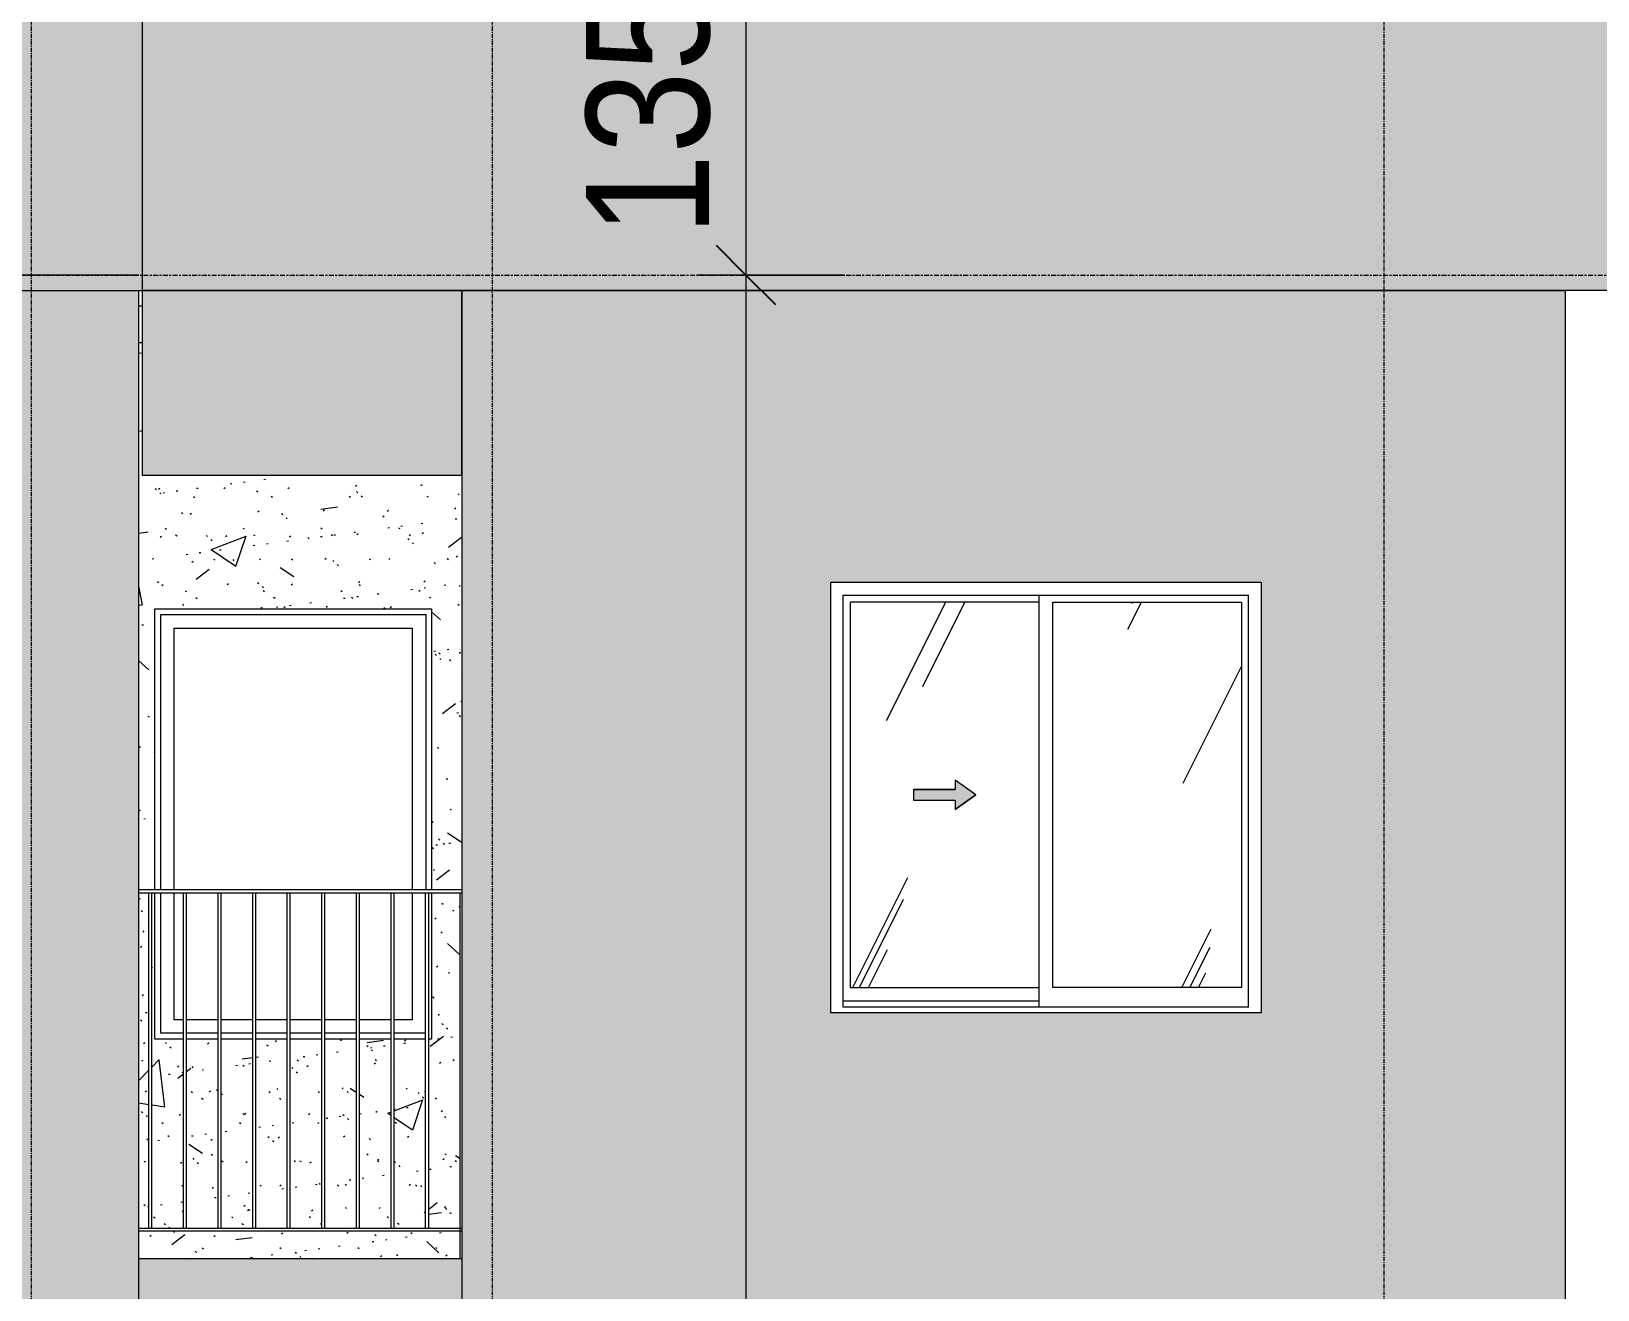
# Model space of a CAD drawing. Header units: millimetres. Extents: x -134153 to 99383, y -5233 to 35400.
# Drawn here: x 5959 to 11054, y 26100 to 30193 of the extents above; entities that cross this region are included whole.
import ezdxf

# ---------------------------------------------------------------- set-up
doc = ezdxf.new("R2010")
doc.units = ezdxf.units.MM
for name, pattern in [('1 NÉT CALL OUT', [6, 3, -3]), ('Centre', [31.75, 6.35, -4.7625, 15.875, -4.7625]), ('Grid Line', [22.225, 12.7, -3.175, 3.175, -3.175])]:
    doc.linetypes.add(name, pattern=pattern)
for name, color, linetype, lineweight in [('0-2', 250, 'Continuous', 5), ('A-ANNO-DIMS', 211, 'Continuous', 9), ('A-ANNO-DIMS-160', 211, 'Continuous', 9), ('A-DETL-GENF', 92, 'Continuous', 9), ('A-DETL-GENF-1', 92, '1 NÉT CALL OUT', 9), ('A-FLOR-HRAL-1', 253, 'Continuous', 9), ('A-FLOR-LEVL-2', 51, 'Centre', 9), ('A-GLAZ', 151, 'Continuous', 9), ('A-GLAZ-1', 253, 'Continuous', 9), ('A-GLAZ-2', 7, 'Continuous', 9), ('A-GLAZ-3', 7, '1 NÉT CALL OUT', 9), ('A-WALL', 113, 'Continuous', 9), ('A-WALL-PATT-1', 9, 'Continuous', 9), ('A-WALL-PATT-2', 111, 'Continuous', 5), ('I-WALL', 2, 'Continuous', 9), ('I-WALL-1', 7, 'Continuous', 9), ('S-GRID-1', 1, 'Grid Line', 9)]:
    doc.layers.add(name, color=color, linetype=linetype, lineweight=lineweight)
doc.styles.add('UTM Avo', font='UTM Avo.ttf', dxfattribs={"width": 0.9, "height": 400})
doc.dimstyles.new('1_Dim_chi_tiet_2_5', dxfattribs={"dimscale": 304.8, "dimtxt": 399.720379, "dimasz": 0.629921, "dimexe": 0.524934, "dimexo": 0.0625, "dimgap": 0.052493, "dimtad": 1, "dimdec": 0, "dimrnd": 5, "dimzin": 0, "dimdsep": 46, "dimtxsty": 'UTM Avo', "dimblk1": 'OBLIQUE', "dimblk2": 'OBLIQUE', "dimsah": 1, "dimcen": 0.09, "dimdle": 0.524934, "dimazin": 0, "dimtfac": 1, "dimtdec": 4, "dimtix": 1, "dimtmove": 0, "dimatfit": 3, "dimfxl": 1.049869, "dimfxlon": 1, "dimtvp": 1, "dimtolj": 1, "dimtzin": 0, "dimarcsym": 2})
pattern_1 = [(63.435, (84482.24, 111.3), (-0.002, 1625.6), [567.96, -3066.99]), (63.435, (82856.64, 111.3), (-0.002, 1625.6), [567.96, -3066.99]), (63.435, (85260.4, 425.35), (-0.002, 1625.6), [567.96, -3066.99]), (63.435, (83634.8, 425.35), (-0.002, 1625.6), [567.96, -3066.99]), (63.435, (85142.64, 314.5), (-0.002, 1625.6), [567.96, -3066.99]), (63.435, (83517.04, 314.5), (-0.002, 1625.6), [567.96, -3066.99]), (63.435, (85022.6, 949.4), (-0.002, 1625.6), [276.055, -3358.896]), (63.435, (83397, 949.4), (-0.002, 1625.6), [276.055, -3358.896]), (63.435, (84944.06, 851.15), (-0.002, 1625.6), [567.96, -3066.99]), (63.435, (83318.46, 851.15), (-0.002, 1625.6), [567.96, -3066.99]), (63.435, (84957.9, 921.7), (-0.002, 1625.6), [567.96, -3066.99]), (63.435, (83332.3, 921.7), (-0.002, 1625.6), [567.96, -3066.99]), (63.435, (84302.1, 612.2), (-0.002, 1625.6), [567.96, -3066.99]), (63.435, (82676.5, 612.2), (-0.002, 1625.6), [567.96, -3066.99]), (63.435, (84315.9, 695.35), (-0.002, 1625.6), [567.96, -3066.99]), (63.435, (82690.3, 695.35), (-0.002, 1625.6), [567.96, -3066.99]), (63.435, (84319.65, 755.3), (-0.002, 1625.6), [567.96, -3066.99]), (63.435, (82694.05, 755.3), (-0.002, 1625.6), [567.96, -3066.99])]

# ---------------------------------------------------------------- blocks, each defined once
blk = doc.blocks.new('M_Fixed - 900 x 1400-901190-TKCS_MẶT ĐỨNG HƯỚNG NAM')
at = {"layer": 'A-GLAZ-2'}
for p, q in [((61273.6, 7000), (61273.6, 7896)), ((61273.6, 7896), (62135.6, 7896)), ((61317.6, 7000), (61317.6, 7852)), ((61317.6, 7852), (62091.6, 7852)), ((62091.6, 7852), (62091.6, 7000)), ((62135.6, 7896), (62135.6, 7000)), ((61273.6, 6534), (61273.6, 6990)), ((61317.6, 6578), (61317.6, 6990)), ((62091.6, 6990), (62091.6, 6578)), ((61347.6, 6578), (61317.6, 6578)), ((61460.1, 6578), (61357.6, 6578)), ((61572.6, 6578), (61470.1, 6578)), ((61685.1, 6578), (61582.6, 6578)), ((61797.6, 6578), (61695.1, 6578)), ((61910.1, 6578), (61807.6, 6578)), ((62022.6, 6578), (61920.1, 6578)), ((62091.6, 6578), (62032.6, 6578)), ((61347.6, 6534), (61273.6, 6534)), ((61460.1, 6534), (61357.6, 6534)), ((61572.6, 6534), (61470.1, 6534)), ((61685.1, 6534), (61582.6, 6534)), ((61797.6, 6534), (61695.1, 6534)), ((61910.1, 6534), (61807.6, 6534)), ((62022.6, 6534), (61920.1, 6534)), ((62135.1, 6534), (62032.6, 6534))]:
    blk.add_line(p, q, dxfattribs=at)
blk = doc.blocks.new('Railing - 10mm-901206-TKCS_MẶT ĐỨNG HƯỚNG NAM')
at = {"layer": 'A-FLOR-HRAL-1'}
for p, q in [((106960.064287, 5900), (106960.064287, 6990)), ((106970.064287, 5900), (106970.064287, 6990))]:
    blk.add_line(p, q, dxfattribs=at)
blk = doc.blocks.new('Railing - 50 x 10mm-V265-TKCS_MẶT ĐỨNG HƯỚNG NAM')
at = {"layer": 'A-FLOR-HRAL-1'}
for p in [(98652.564287, 6990), (98657.564287, 5800)]:
    blk.add_line(p, (98657.564287, 6990), dxfattribs=at)
blk = doc.blocks.new('Railing - Railing-V356-TKCS_MẶT ĐỨNG HƯỚNG NAM')
at = {"layer": 'A-FLOR-HRAL-1'}
for p, q in [((44802.6, 26300), (45852.6, 26300)), ((45852.6, 26290), (44802.6, 26290))]:
    blk.add_line(p, q, dxfattribs=at)
at = {"extrusion": (0, 0, -1), "zscale": -1}
for name, p in [('Railing - 10mm-901206-TKCS_MẶT ĐỨNG HƯỚNG NAM', (-151805.1, 20400)), ('Railing - 10mm-901206-TKCS_MẶT ĐỨNG HƯỚNG NAM', (-151917.6, 20400)), ('Railing - 10mm-901206-TKCS_MẶT ĐỨNG HƯỚNG NAM', (-152030.1, 20400)), ('Railing - 10mm-901206-TKCS_MẶT ĐỨNG HƯỚNG NAM', (-152142.6, 20400)), ('Railing - 10mm-901206-TKCS_MẶT ĐỨNG HƯỚNG NAM', (-152255.1, 20400)), ('Railing - 10mm-901206-TKCS_MẶT ĐỨNG HƯỚNG NAM', (-152367.6, 20400)), ('Railing - 10mm-901206-TKCS_MẶT ĐỨNG HƯỚNG NAM', (-152480.1, 20400)), ('Railing - 10mm-901206-TKCS_MẶT ĐỨNG HƯỚNG NAM', (-152592.6, 20400)), ('Railing - 10mm-901206-TKCS_MẶT ĐỨNG HƯỚNG NAM', (-152705.1, 20400)), ('Railing - 50 x 10mm-V265-TKCS_MẶT ĐỨNG HƯỚNG NAM', (-144505.1, 20400))]:
    blk.add_blockref(name, p, dxfattribs=at)
blk = doc.blocks.new('Top Rail Type - Top Rail_Internal_-V357-TKCS_MẶT ĐỨNG HƯỚNG NAM')
at = {"layer": 'A-FLOR-HRAL-1'}
for p, q in [((45852.564287, 27400), (44802.564287, 27400)), ((45852.564287, 27390), (44802.564287, 27390))]:
    blk.add_line(p, q, dxfattribs=at)
blk = doc.blocks.new('NCV_TKTC_TANG 6 - 8_rvt-5-TKCS_MẶT ĐỨNG HƯỚNG NAM')
at = {"layer": 'A-WALL-PATT-1'}
h = blk.add_hatch(dxfattribs=at)
h.set_pattern_fill('FP_31', color=256, style=0, pattern_type=2)
h.set_pattern_definition([(50, (82572.6, 0), (1165.978, -102.01), [121.92, -1341.12]), (355, (82572.6, 0), (-225.554, 1222.763), [97.536, -1072.896]), (100.451, (82669.8, -8.5), (940.433, 1120.746), [103.616, -1139.776]), (46.184, (82572.6, 325.1), (1734.906, -269.074), [182.88, -2011.68]), (96.636, (82717.2, 302.7), (1519.377, 1583.536), [155.424, -1709.665]), (351.184, (82572.6, 325.1), (1519.39, 1583.52), [146.304, -1609.344]), (21, (82735.2, 243.8), (970.332, -654.498), [121.92, -1341.12]), (326, (82735.2, 243.8), (395.533, 1178.804), [97.536, -1072.896]), (71.451, (82816, 189.3), (1365.87, 524.296), [103.616, -1139.776]), (37.5, (82572.62, 0), (19.767, 541.1527), [53.645, -1006.246, 53.645, -1035.507, -1076.96]), (37.5, (82572.62, 0), (19.767, 541.1527), [-2149.043, 53.645, -1023.315]), (7.5, (82572.6, 0), (427.646, 641.156), [53.645, -567.334, 53.645, -981.862, -410.464]), (7.5, (82572.6, 0), (427.646, 641.156), [-1656.486, 53.645, -356.819]), (327.5, (82210.1, 0), (867.782, -36.665), [53.645, -352.755, 53.645, -1214.323, -1682.496]), (327.5, (82210.1, 0), (867.782, -36.665), [-1674.368, 53.645, -1628.851]), (317.5, (82047.56, 0), (948.028, 162.731), [53.645, -474.675, 53.645, -788.416, -1194.816]), (317.5, (82047.56, 0), (948.028, 162.731), [-1370.38, 53.645, -1141.17])])
h.paths.add_polyline_path([(44851.9, 26200), (45847.6, 26200), (45847.6, 26290), (44802.6, 26290), (44802.6, 26200)])
h.paths.add_polyline_path([(45407.6, 26300), (45510.1, 26300), (45510.1, 26915), (45407.6, 26915), (45407.6, 26389.1)])
h.paths.add_polyline_path([(45520.1, 26300), (45622.6, 26300), (45622.6, 26915), (45520.1, 26915), (45520.1, 26389.1)])
h.paths.add_polyline_path([(44978.2, 26300), (45060.1, 26300), (45060.1, 26915), (44957.6, 26915), (44957.6, 26300)])
h.paths.add_polyline_path([(44845.1, 26300), (44947.6, 26300), (44947.6, 26915), (44854.6, 26915), (44854.6, 27390), (44845.1, 27390), (44845.1, 26389.1)])
h.paths.add_polyline_path([(45397.6, 26300), (45397.6, 26915), (45295.1, 26915), (45295.1, 26300)])
h.paths.add_polyline_path([(45285.1, 26300), (45285.1, 26915), (45182.6, 26915), (45182.6, 26300)])
h.paths.add_polyline_path([(45632.6, 26300), (45735.1, 26300), (45735.1, 26915), (45632.6, 26915), (45632.6, 26389.1)])
h.paths.add_polyline_path([(45172.6, 26300), (45172.6, 26915), (45070.1, 26915), (45070.1, 26300)])
h.paths.add_polyline_path([(44802.6, 26300), (44835.1, 26300), (44835.1, 27390), (44802.6, 27390), (44802.6, 26389.1)])
h.paths.add_polyline_path([(45745.1, 26300), (45847.6, 26300), (45847.6, 27390), (45754.6, 27390), (45754.6, 26915), (45745.1, 26915), (45745.1, 26389.1)])
h.paths.add_polyline_path([(44802.6, 27400), (44854.6, 27400), (44854.6, 28315), (45754.6, 28315), (45754.6, 27400), (45852.6, 27400), (45852.6, 28749.3), (44812.6, 28749.3), (44812.6, 29180), (44802.6, 29180), (44802.6, 27493.3)])
h = blk.add_hatch(dxfattribs=at)
h.set_pattern_fill('FP_32', color=256, style=0, pattern_type=2)
h.set_pattern_definition([(37.5, (82572.62, 0), (-5.1206, 156.61216), [5.364, -118.181, 5.364, -132.812, -132.08]), (37.5, (82572.62, 0), (-5.1206, 156.61216), [-261.722, 5.364, -126.716]), (7.5, (82572.62, 0), (143.847, 229.3842), [5.364, -61.285, 5.364, -105.989, -42.672]), (7.5, (82572.62, 0), (143.847, 229.3842), [-178.003, 5.364, -37.308]), (327.5, (82472.65, 0), (253.11758, 0.46008), [5.364, -35.276, 5.364, -140.94, -191.008]), (327.5, (82472.65, 0), (253.11758, 0.46008), [-186.944, 5.364, -185.644]), (317.5, (82472.65, 0), (244.3381, 71.3376), [5.364, -14.956, 5.364, -90.546, -109.728]), (317.5, (82472.65, 0), (244.3381, 71.3376), [-116.23, 5.364, -104.364])])
h.paths.add_polyline_path([(44851.9, 26200), (45847.6, 26200), (45847.6, 26290), (44802.6, 26290), (44802.6, 26200)])
h.paths.add_polyline_path([(45407.6, 26300), (45510.1, 26300), (45510.1, 26915), (45407.6, 26915), (45407.6, 26389.1)])
h.paths.add_polyline_path([(45520.1, 26300), (45622.6, 26300), (45622.6, 26915), (45520.1, 26915), (45520.1, 26389.1)])
h.paths.add_polyline_path([(44978.2, 26300), (45060.1, 26300), (45060.1, 26915), (44957.6, 26915), (44957.6, 26300)])
h.paths.add_polyline_path([(44845.1, 26300), (44947.6, 26300), (44947.6, 26915), (44854.6, 26915), (44854.6, 27390), (44845.1, 27390), (44845.1, 26389.1)])
h.paths.add_polyline_path([(45397.6, 26300), (45397.6, 26915), (45295.1, 26915), (45295.1, 26300)])
h.paths.add_polyline_path([(45285.1, 26300), (45285.1, 26915), (45182.6, 26915), (45182.6, 26300)])
h.paths.add_polyline_path([(45632.6, 26300), (45735.1, 26300), (45735.1, 26915), (45632.6, 26915), (45632.6, 26389.1)])
h.paths.add_polyline_path([(45172.6, 26300), (45172.6, 26915), (45070.1, 26915), (45070.1, 26300)])
h.paths.add_polyline_path([(44802.6, 26300), (44835.1, 26300), (44835.1, 27390), (44802.6, 27390), (44802.6, 26389.1)])
h.paths.add_polyline_path([(45745.1, 26300), (45847.6, 26300), (45847.6, 27390), (45754.6, 27390), (45754.6, 26915), (45745.1, 26915), (45745.1, 26389.1)])
h.paths.add_polyline_path([(44802.6, 27400), (44854.6, 27400), (44854.6, 28315), (45754.6, 28315), (45754.6, 27400), (45852.6, 27400), (45852.6, 28749.3), (44812.6, 28749.3), (44812.6, 29180), (44802.6, 29180), (44802.6, 27493.3)])
at = {"layer": 'I-WALL-1'}
for p, q in [((44812.6, 29180), (44802.6, 29180)), ((44854.6, 27400), (44854.6, 28315)), ((44854.6, 28315), (45754.6, 28315)), ((45754.6, 28315), (45754.6, 27400)), ((44854.6, 26915), (44854.6, 27390)), ((45754.6, 27390), (45754.6, 26915)), ((44947.6, 26915), (44854.6, 26915)), ((45060.1, 26915), (44957.6, 26915)), ((45172.6, 26915), (45070.1, 26915)), ((45285.1, 26915), (45182.6, 26915)), ((45397.6, 26915), (45295.1, 26915)), ((45510.1, 26915), (45407.6, 26915)), ((45622.6, 26915), (45520.1, 26915)), ((45735.1, 26915), (45632.6, 26915)), ((45754.6, 26915), (45745.1, 26915))]:
    blk.add_line(p, q, dxfattribs=at)
at = {"layer": 'A-FLOR-HRAL-1'}
for name in ['Top Rail Type - Top Rail_Internal_-V357-TKCS_MẶT ĐỨNG HƯỚNG NAM', 'Railing - Railing-V356-TKCS_MẶT ĐỨNG HƯỚNG NAM']:
    blk.add_blockref(name, (0, 0), dxfattribs=at)
at = {"layer": 'A-GLAZ-1'}
blk.add_blockref('M_Fixed - 900 x 1400-901190-TKCS_MẶT ĐỨNG HƯỚNG NAM', (-16400, 20400), dxfattribs=at)
blk = doc.blocks.new('1_FAMILY RVT - W01-WxH 1400x1400xmm-V417-TKCS_MẶT ĐỨNG HƯỚNG NAM')
at = {"layer": 'A-DETL-GENF-1'}
blk.add_hatch(color=256, dxfattribs=at).paths.add_polyline_path([(47457.1, 27662.1), (47524.8, 27709.5), (47457.1, 27757), (47457.1, 27726.5), (47321.6, 27726.5), (47321.6, 27692.6), (47457.1, 27692.6)])
at = {"layer": 'A-GLAZ'}
h = blk.add_hatch(dxfattribs=at)
h.set_pattern_fill('FP_30', color=256, style=0, pattern_type=2)
h.set_pattern_definition(pattern_1)
h.paths.add_polyline_path([(47271.7, 27082.6), (47730.3, 27082.6), (47730.3, 28336.5), (47116.1, 28336.5), (47116.1, 27082.6)])
h.paths.add_polyline_path([(47457.1, 27662.1), (47457.1, 27692.6), (47321.6, 27692.6), (47321.6, 27726.5), (47457.1, 27726.5), (47457.1, 27757), (47524.8, 27709.5), (47500.6, 27692.6)])
h = blk.add_hatch(dxfattribs=at)
h.set_pattern_fill('FP_30', color=256, style=0, pattern_type=2)
h.set_pattern_definition(pattern_1)
h.paths.add_polyline_path([(48389.1, 27082.6), (48389.1, 28336.5), (47774.8, 28336.5), (47774.8, 27082.6)])
at = {"layer": 'A-DETL-GENF'}
for p, q in [((47321.6, 27726.5), (47321.6, 27692.6)), ((47321.6, 27726.5), (47457.1, 27726.5)), ((47457.1, 27726.5), (47321.6, 27726.5)), ((47321.6, 27726.5), (47321.6, 27692.6)), ((47457.1, 27757), (47457.1, 27726.5)), ((47524.8, 27709.5), (47457.1, 27757)), ((47524.8, 27709.5), (47457.1, 27757)), ((47457.1, 27757), (47457.1, 27726.5)), ((47321.6, 27692.6), (47457.1, 27692.6)), ((47321.6, 27692.6), (47457.1, 27692.6)), ((47524.8, 27709.5), (47457.1, 27662.1)), ((47457.1, 27662.1), (47524.8, 27709.5)), ((47457.1, 27692.6), (47457.1, 27662.1)), ((47457.1, 27692.6), (47457.1, 27662.1))]:
    blk.add_line(p, q, dxfattribs=at)
at = {"layer": 'A-GLAZ'}
for p, q in [((48452.6, 28400), (47052.6, 28400)), ((47052.6, 28400), (47052.6, 27000)), ((48452.6, 28400), (48452.6, 27000)), ((47093.5, 28359.1), (48411.6, 28359.1)), ((47093.5, 27019), (47093.5, 28359.1)), ((47116.1, 28336.5), (47116.1, 27082.6)), ((47730.3, 28336.5), (47116.1, 28336.5)), ((47730.3, 28359.1), (47730.3, 27019)), ((47774.8, 27082.6), (47774.8, 28336.5)), ((47774.8, 28336.5), (48389.1, 28336.5)), ((48389.1, 28336.5), (48389.1, 27082.6)), ((48411.6, 27019), (48411.6, 28359.1)), ((47116.1, 27082.6), (47730.3, 27082.6)), ((48389.1, 27082.6), (47774.8, 27082.6)), ((47730.3, 27038.1), (47093.5, 27038.1)), ((47730.3, 27038.1), (47093.5, 27038.1)), ((48411.6, 27019), (47093.5, 27019)), ((48452.6, 27000), (47052.6, 27000))]:
    blk.add_line(p, q, dxfattribs=at)
blk = doc.blocks.new('DIMBLOCK104-TKCS_MẶT ĐỨNG HƯỚNG NAM')
at = {"layer": 'A-ANNO-DIMS-160'}
for p, q in [((8283.1, 30910), (8283.1, 29400)), ((8603.1, 30750), (8123.1, 30750)), ((8283.1, 30750), (8603.1, 30750)), ((8603.1, 29400), (8123.1, 29400)), ((8283.1, 29400), (8603.1, 29400))]:
    blk.add_line(p, q, dxfattribs=at)
at = {"layer": 'A-ANNO-DIMS-160', "lineweight": 25}
for p, q in [((8283.1, 30750), (8187.1, 30846)), ((8283.1, 30750), (8379.1, 30654)), ((8283.1, 29400), (8187.1, 29496)), ((8283.1, 29400), (8379.1, 29304))]:
    blk.add_line(p, q, dxfattribs=at)
at = {"layer": 'A-ANNO-DIMS-160', "color": 0, "insert": (7763.5, 29527.2), "char_height": 400, "width": 1314.636, "attachment_point": 1, "rotation": 90, "line_spacing_factor": 1.110334, "style": 'UTM Avo'}
blk.add_mtext('1350', dxfattribs=at)
blk = doc.blocks.new('_Oblique')
at = {"color": 0, "linetype": 'ByBlock', "lineweight": -2}
blk.add_line((-0.5, -0.5), (0.5, 0.5), dxfattribs=at)
blk = doc.blocks.new('DIMBLOCK105-TKCS_MẶT ĐỨNG HƯỚNG NAM')
at = {"layer": 'A-ANNO-DIMS-160', "lineweight": 25}
for p, q in [((8283.1, 29400), (8187.1, 29496)), ((8283.1, 29400), (8379.1, 29304)), ((8283.1, 11749.3), (8187.1, 11845.3)), ((8283.1, 11749.3), (8379.1, 11653.3))]:
    blk.add_line(p, q, dxfattribs=at)
at = {"layer": 'A-ANNO-DIMS-160'}
for p, q in [((8603.1, 29400), (8123.1, 29400)), ((8283.1, 29400), (8283.1, 11749.3)), ((8283.1, 29400), (8603.1, 29400)), ((7963.1, 11749.3), (8443.1, 11749.3)), ((8283.1, 11749.3), (7963.1, 11749.3))]:
    blk.add_line(p, q, dxfattribs=at)
at = {"layer": 'A-ANNO-DIMS-160', "color": 0, "insert": (7763.5, 19890), "char_height": 400, "width": 1643.295, "attachment_point": 1, "rotation": 90, "line_spacing_factor": 1.110334, "style": 'UTM Avo'}
blk.add_mtext('17650', dxfattribs=at)

msp = doc.modelspace()

# ---------------------------------------------------------------- hatches: boundary and pattern name
at = {"layer": 'A-WALL-PATT-2'}
for points in [[(4018.2, 29350), (6308.9, 29350), (6308.9, 30750), (-4851.1, 30750), (-4851.1, 29350), (-2328.1, 29350)], [(6318.9, 29350), (6318.9, 30750), (6308.9, 30750), (6308.9, 29350)], [(22643.9, 29350), (38598.9, 29350), (38598.9, 30750), (6318.9, 30750), (6318.9, 29350), (22633.9, 29350)], [(6318.9, 28749.3), (7358.9, 28749.3), (7358.9, 29350), (6318.9, 29350)], [(7191.4, 25950), (7358.9, 25950), (7358.9, 26200), (6308.9, 26200), (6308.9, 26000), (6318.9, 26000), (6318.9, 25950), (6331.8, 25950)]]:
    msp.add_hatch(color=256, dxfattribs=at).paths.add_polyline_path(points)
h = msp.add_hatch(color=256, dxfattribs=at)
h.paths.add_polyline_path([(-4841.1, 26000), (6308.9, 26000), (6308.9, 29400), (-4841.1, 29400), (-4841.1, 29350)])
h.paths.add_polyline_path([(5604.8, 27200), (4358.9, 27200), (4358.9, 28600), (5758.9, 28600), (5758.9, 27200), (5717.9, 27200)])
h = msp.add_hatch(color=256, dxfattribs=at)
h.paths.add_polyline_path([(7358.9, 25950), (10948.9, 25950), (10948.9, 29350), (7358.9, 29350), (7358.9, 26389.1)])
h.paths.add_polyline_path([(8778, 27000), (8558.9, 27000), (8558.9, 28400), (9958.9, 28400), (9958.9, 27000), (9917.9, 27000)])

# ---------------------------------------------------------------- linework, layer by layer
at = {"layer": 'A-FLOR-LEVL-2'}
msp.add_line((-12769.4, 29400), (95658.9, 29400), dxfattribs=at)
at = {"layer": 'A-WALL'}
for p, q in [((6308.9, 29400), (-4841.1, 29400)), ((6308.9, 26000), (6308.9, 29350)), ((14443.9, 29350), (7358.9, 29350)), ((7358.9, 29350), (7358.9, 2399.2)), ((10948.9, 2000), (10948.9, 29350)), ((6308.9, 29300), (6318.9, 29300))]:
    msp.add_line(p, q, dxfattribs=at)
at = {"layer": 'I-WALL'}
for p, q in [((6318.9, 30750), (6318.9, 28749.3)), ((-4851.1, 29350), (10948.9, 29350)), ((7358.9, 29350), (6318.9, 29350)), ((7358.9, 28749.3), (7358.9, 29350)), ((6318.9, 28749.3), (7358.9, 28749.3)), ((7358.9, 26200), (6308.9, 26200))]:
    msp.add_line(p, q, dxfattribs=at)
at = {"layer": 'S-GRID-1'}
for p, q in [((5958.9, 856.3), (5958.9, 30285.9)), ((7458.9, 856.3), (7458.9, 30285.9)), ((10358.9, 856.3), (10358.9, 30285.9))]:
    msp.add_line(p, q, dxfattribs=at)

# ---------------------------------------------------------------- block references
at = {"layer": '0-2'}
msp.add_blockref('NCV_TKTC_TANG 6 - 8_rvt-5-TKCS_MẶT ĐỨNG HƯỚNG NAM', (-38493.7, 0), dxfattribs=at)
at = {"layer": 'A-GLAZ-3'}
msp.add_blockref('1_FAMILY RVT - W01-WxH 1400x1400xmm-V417-TKCS_MẶT ĐỨNG HƯỚNG NAM', (-38493.7, 0), dxfattribs=at)

# ---------------------------------------------------------------- dimensions: what is measured, and where the dimension line sits
at = {"layer": 'A-ANNO-DIMS'}
for base, p1, p2, override, picture, middle in [((8283.1, 29400), (8603.1, 30750), (8603.1, 29400), {"dimpost": '<>', "dimfxl": 1350}, 'DIMBLOCK104-TKCS_MẶT ĐỨNG HƯỚNG NAM', (8060.1, 30075)), ((8283.1, 11749.3), (8603.1, 29400), (7963.1, 11749.3), {"dimpost": '<>', "dimfxl": 17662.254019}, 'DIMBLOCK105-TKCS_MẶT ĐỨNG HƯỚNG NAM', (8060.1, 20574.7))]:
    dim = msp.add_linear_dim(base=base, p1=p1, p2=p2, angle=90, dimstyle='1_Dim_chi_tiet_2_5', override=override, dxfattribs=at)
    dim.commit()
    dim.dimension.update_dxf_attribs({"geometry": picture, "text_midpoint": middle})

doc.saveas('drawing.dxf')
